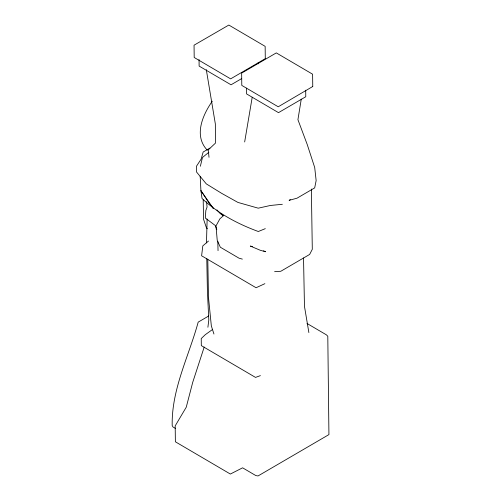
<?xml version="1.0" encoding="UTF-8"?>
<svg xmlns="http://www.w3.org/2000/svg" width="501" height="501" viewBox="0 0 501 501"><rect width="100%" height="100%" fill="white"/><g stroke="black" fill="none" stroke-linecap="round" stroke-linejoin="round"><path stroke-width="0.75" d="M207.138 219.043L206.481 242.922M207.896 327.247L208.804 320.089L207.408 290.868L206.781 258.391M301.27 99.11L297.926 119.683L307.226 144.501L314.703 167.497L316.144 180.554L314.684 187.888L297.024 198.183L289.064 200.362L290.38 199.605M244.657 141.965L252.216 97.232M200.362 166.251L202.473 157.483L208.861 152.273M204.214 347.036L192.728 382.307L186.247 407.213L175.187 425.888L175.375 441.782L230.36 474.046L242.603 467.815L255.829 475.574L258.046 475.95L328.932 434.599L327.798 336.252L326.364 334.818L306.981 323.446M212.299 101.202C202.554 115.092 193.53 135.946 207.389 150.281M221.642 214.121L223.302 215.774L219.889 218.824L215.994 225.926L217.221 240.305L220.346 247.231L239.027 258.19L242.352 259.117M208.497 241.044L202.811 245.878L201.609 255.786L256.08 287.743L264.891 283.666M212.173 329.758L205.31 334.668L201.233 338.563L201.314 345.609L255.523 377.41L260.401 375.625M241.676 78.594L231.036 84.801L199.129 66.088L199.054 59.563M209.888 148.102L203.168 152.022L201.114 159.136L196.442 166.263L196.505 171.956L206.28 183.861L221.711 193.373L237.925 202.423L258.24 208.178L270.434 205.466L282.345 204.283M208.735 315.974L198.189 322.124C188.864 356.274 171.417 389.434 172.194 425.581L172.958 426.952L175.575 428.493M265.292 228.656L258.322 231.506C237.862 224.01 218.01 213.464 202.041 198.484L200.92 190.674L200.187 176.321M274.617 271.667L280.798 271.273L309.649 254.439L312.298 249.291L311.365 189.04M252.435 246.536L250.318 246.066L260.282 250.281L265.555 251.74L263.501 250.794M223.302 215.774L219.958 213.351L216.908 209.881M207.32 228.782L206.356 227.598L203.55 219.256L203.199 199.843M216.808 229.583L215.298 225.525L205.297 218.016L205.848 210.451L207.076 207.007L206.562 201.684M213.946 334.035L211.334 325.9L208.485 297.375L207.802 259.405M308.879 332.576L304.464 306.33L303.531 257.959M206.299 69.664L215.355 124.01L215.43 143.136L208.278 149.887L209.011 157.308M217.81 241.513L218.041 250.657M305.698 90.224L305.773 96.743L278.5 112.65L246.598 93.931L246.53 88.138M258.234 62.374L258.247 63.821M312.756 86.498L278.23 106.788L241.789 85.408L241.651 73.115L276.301 52.899L312.611 74.204L312.756 86.498M265.286 58.648L230.635 78.864L194.194 57.483L194.05 45.19L228.832 25.05L265.148 46.355L265.286 58.648M213.15 208.234L209.243 203.268L200.92 190.674L213.15 208.234"/></g></svg>
